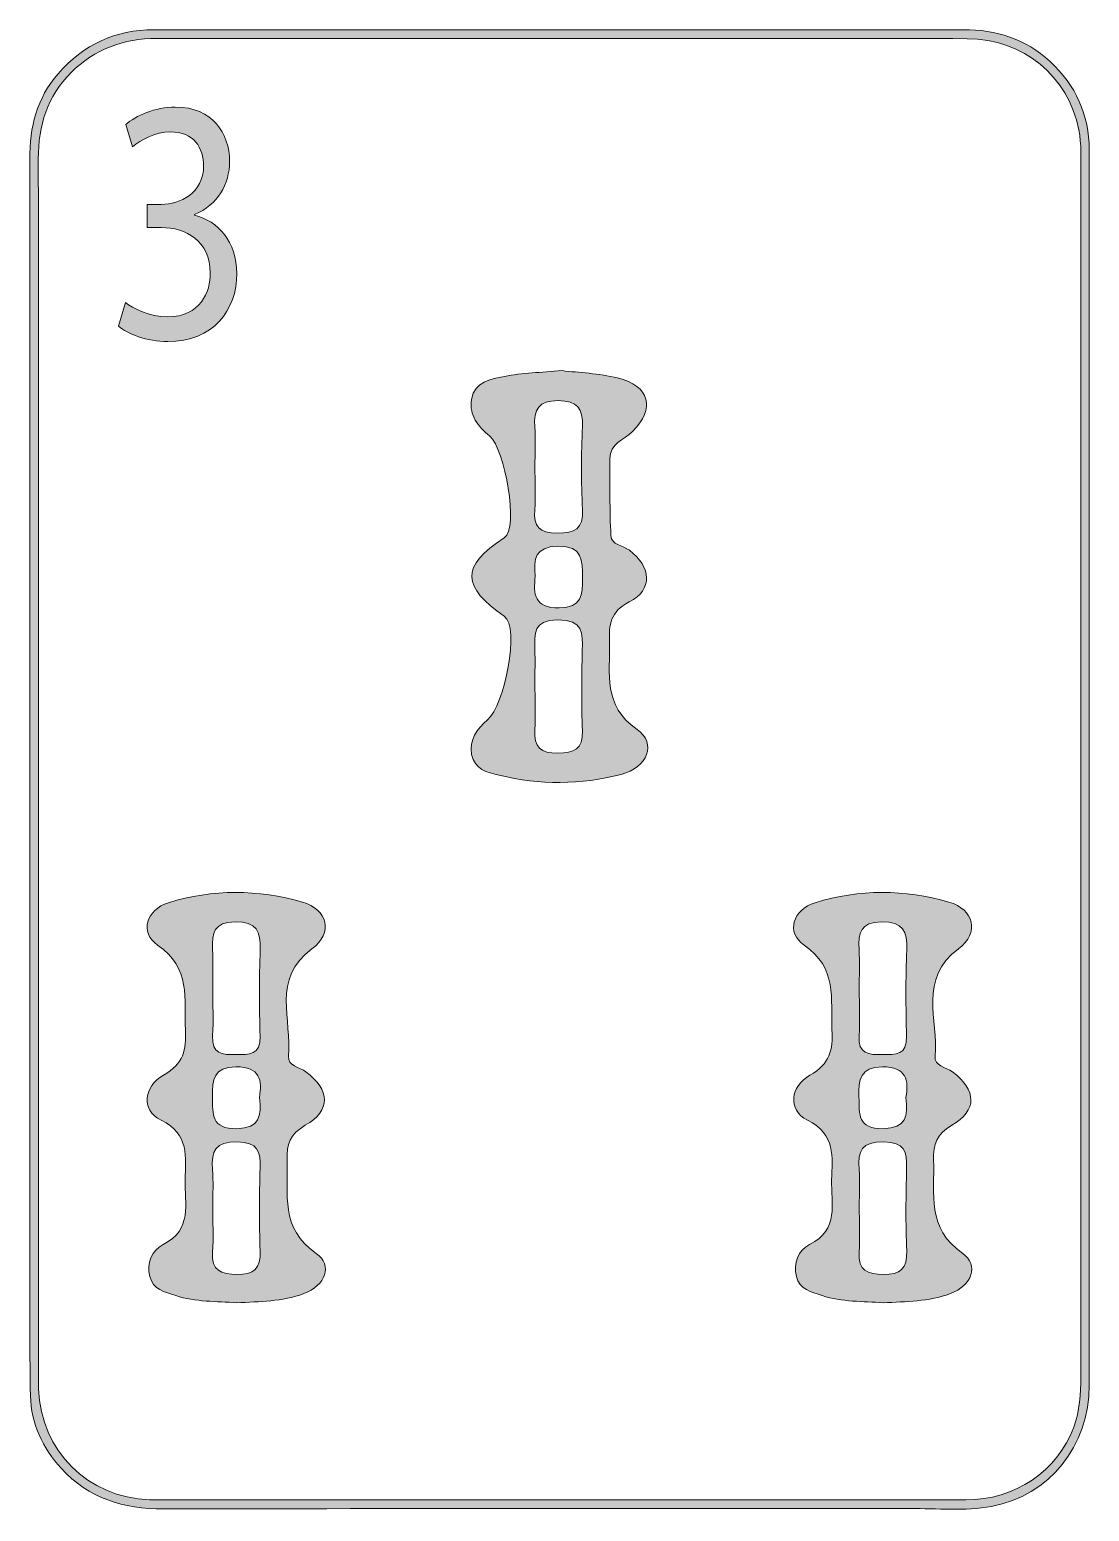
# Model space of a CAD drawing. Extents: x 1629 to 1940, y -981 to -547.
import ezdxf

# ---------------------------------------------------------------- set-up
doc = ezdxf.new("R2010")
doc.units = 0
doc.header["$MEASUREMENT"] = 0
doc.layers.add('Layer 1', color=7, linetype='Continuous', lineweight=0)

msp = doc.modelspace()

# ---------------------------------------------------------------- hatches: boundary and pattern name
at = {"layer": 'Layer 1', "true_color": 0x000000, "transparency": 33554687}
h = msp.add_hatch(color=18, dxfattribs=at)
h.dxf.hatch_style = 2
edge = h.paths.add_edge_path()
edge.add_spline(control_points=[(1937.6, -763.73), (1937.6, -763.73), (1937.55, -763.73), (1937.55, -763.73), (1937.55, -823.12), (1937.54, -882.52), (1937.55, -941.92), (1937.55, -946.93), (1937.26, -951.88), (1935.49, -956.65), (1930.69, -969.61), (1918.26, -978.05), (1903.83, -978.05), (1826.57, -978.04), (1749.3, -978.03), (1672.04, -978.02), (1669.49, -978.02), (1666.93, -978.08), (1664.38, -977.99), (1646.2, -977.34), (1632.52, -963.71), (1631.8, -945.55), (1631.76, -944.62), (1631.77, -943.7), (1631.77, -942.76), (1631.77, -823.39), (1631.8, -704.01), (1631.74, -584.63), (1631.74, -574.9), (1634.36, -566.36), (1641.36, -559.37), (1648.32, -552.44), (1656.72, -549.36), (1666.5, -549.37), (1723.46, -549.42), (1780.42, -549.39), (1837.38, -549.39), (1859.66, -549.39), (1881.94, -549.3), (1904.21, -549.43), (1920.76, -549.52), (1933.85, -560.34), (1936.96, -576.17), (1937.8, -580.41), (1937.58, -584.72), (1937.59, -589), (1937.6, -647.24), (1937.6, -705.49), (1937.6, -763.73)], knot_values=[0, 0, 0, 0, 1, 1, 1, 2, 2, 2, 3, 3, 3, 4, 4, 4, 5, 5, 5, 6, 6, 6, 7, 7, 7, 8, 8, 8, 9, 9, 9, 10, 10, 10, 11, 11, 11, 12, 12, 12, 13, 13, 13, 14, 14, 14, 15, 15, 15, 16, 16, 16, 16], degree=3, periodic=0)
edge = h.paths.add_edge_path()
edge.add_spline(control_points=[(1940.03, -815.57), (1940.03, -737.72), (1940.05, -659.87), (1940.03, -582.03), (1940.03, -571.72), (1936.08, -563.11), (1928.54, -556.11), (1921.35, -549.44), (1912.72, -546.77), (1903.07, -546.79), (1883, -546.82), (1862.93, -546.82), (1842.86, -546.82), (1783.8, -546.82), (1724.75, -546.8), (1665.69, -546.8), (1654.35, -546.8), (1644.97, -551.13), (1637.55, -559.69), (1631.27, -566.91), (1629.19, -575.42), (1629.21, -584.81), (1629.29, -644.33), (1629.25, -703.85), (1629.25, -763.36), (1629.25, -813.02), (1629.23, -862.68), (1629.25, -912.33), (1629.25, -924.04), (1629.19, -935.76), (1629.43, -947.47), (1629.6, -955.68), (1632.95, -962.72), (1638.46, -968.77), (1646.54, -977.63), (1656.74, -980.68), (1668.48, -980.65), (1741.45, -980.54), (1814.43, -980.63), (1887.4, -980.56), (1895.39, -980.54), (1903.46, -981.39), (1911.38, -979.92), (1928.42, -976.75), (1940.03, -962.3), (1940.04, -944.35), (1940.07, -901.43), (1940.03, -858.5), (1940.03, -815.57)], knot_values=[0, 0, 0, 0, 1, 1, 1, 2, 2, 2, 3, 3, 3, 4, 4, 4, 5, 5, 5, 6, 6, 6, 7, 7, 7, 8, 8, 8, 9, 9, 9, 10, 10, 10, 11, 11, 11, 12, 12, 12, 13, 13, 13, 14, 14, 14, 15, 15, 15, 16, 16, 16, 16], degree=3, periodic=0)
at = {"layer": 'Layer 1', "true_color": 0x831618, "transparency": 33554687}
h = msp.add_hatch(color=246, dxfattribs=at)
h.dxf.hatch_style = 2
edge = h.paths.add_edge_path()
edge.add_spline(control_points=[(1677.57, -601.22), (1677.57, -601.22), (1677.57, -601.02), (1677.57, -601.02), (1684.42, -598.05), (1687.84, -592.21), (1687.84, -585.35), (1687.84, -577.26), (1682.88, -569.48), (1671.93, -569.48), (1665.94, -569.48), (1660.29, -572.04), (1657.38, -574.6), (1657.38, -574.6), (1659.35, -581.15), (1659.35, -581.15), (1661.75, -579.11), (1666.02, -576.75), (1670.47, -576.75), (1677.4, -576.75), (1680.23, -581.46), (1680.23, -586.79), (1680.23, -594.67), (1673.3, -598.05), (1667.82, -598.05), (1667.82, -598.05), (1663.63, -598.05), (1663.63, -598.05), (1663.63, -598.05), (1663.63, -604.81), (1663.63, -604.81), (1663.63, -604.81), (1667.82, -604.81), (1667.82, -604.81), (1675.09, -604.81), (1682.11, -608.8), (1682.19, -618.12), (1682.28, -623.65), (1679.29, -631.02), (1669.62, -631.02), (1664.4, -631.02), (1659.44, -628.46), (1657.3, -626.82), (1657.3, -626.82), (1655.24, -633.78), (1655.24, -633.78), (1657.98, -635.93), (1663.46, -638.29), (1669.7, -638.29), (1683.05, -638.29), (1689.98, -628.97), (1689.98, -618.32), (1689.98, -609), (1684.42, -602.86), (1677.57, -601.22)], knot_values=[0, 0, 0, 0, 1, 1, 1, 2, 2, 2, 3, 3, 3, 4, 4, 4, 5, 5, 5, 6, 6, 6, 7, 7, 7, 8, 8, 8, 9, 9, 9, 10, 10, 10, 11, 11, 11, 12, 12, 12, 13, 13, 13, 14, 14, 14, 15, 15, 15, 16, 16, 16, 17, 17, 17, 18, 18, 18, 18], degree=3, periodic=0)
at = {"layer": 'Layer 1', "true_color": 0x0f592d, "transparency": 33554687}
h = msp.add_hatch(color=118, dxfattribs=at)
h.dxf.hatch_style = 2
edge = h.paths.add_edge_path()
edge.add_spline(control_points=[(1777.53, -707.12), (1776.9, -712.36), (1777.22, -716.47), (1784.52, -716.38), (1791.24, -716.3), (1791.38, -712.58), (1791.36, -707.62), (1791.33, -702.46), (1791.55, -698.18), (1784.17, -698.3), (1777.46, -698.42), (1776.92, -702.04), (1777.53, -707.12)], knot_values=[0, 0, 0, 0, 1, 1, 1, 2, 2, 2, 3, 3, 3, 4, 4, 4, 4], degree=3, periodic=0)
edge = h.paths.add_edge_path()
edge.add_spline(control_points=[(1777.43, -738.56), (1777.43, -743.09), (1777.68, -747.64), (1777.37, -752.14), (1777.01, -757.3), (1779.12, -759.06), (1784.18, -758.98), (1788.87, -758.92), (1791.57, -757.98), (1791.34, -752.48), (1791.02, -744.65), (1791.14, -736.79), (1791.32, -728.94), (1791.43, -723.74), (1791.64, -719.81), (1784.06, -719.91), (1776.79, -720), (1777.3, -723.92), (1777.41, -728.6), (1777.49, -731.92), (1777.43, -735.24), (1777.43, -738.56)], knot_values=[0, 0, 0, 0, 1, 1, 1, 2, 2, 2, 3, 3, 3, 4, 4, 4, 5, 5, 5, 6, 6, 6, 7, 7, 7, 7], degree=3, periodic=0)
edge = h.paths.add_edge_path()
edge.add_spline(control_points=[(1777.43, -675.02), (1777.43, -679.22), (1777.66, -683.43), (1777.37, -687.62), (1777.03, -692.57), (1778.71, -694.5), (1783.96, -694.48), (1789.19, -694.47), (1791.66, -693.28), (1791.37, -687.49), (1790.96, -679.41), (1791.03, -671.28), (1791.36, -663.19), (1791.57, -657.89), (1789.9, -655.6), (1784.29, -655.59), (1778.55, -655.58), (1776.99, -658.15), (1777.37, -663.32), (1777.66, -667.2), (1777.43, -671.11), (1777.43, -675.02)], knot_values=[0, 0, 0, 0, 1, 1, 1, 2, 2, 2, 3, 3, 3, 4, 4, 4, 5, 5, 5, 6, 6, 6, 7, 7, 7, 7], degree=3, periodic=0)
edge = h.paths.add_edge_path()
edge.add_spline(control_points=[(1785.37, -646.79), (1790.36, -647.4), (1796.16, -647.56), (1801.66, -648.92), (1811.2, -651.27), (1812.8, -657.84), (1806.02, -664.68), (1803.6, -667.13), (1799.33, -668.06), (1799.38, -672.6), (1799.46, -680.14), (1799.3, -687.68), (1799.73, -695.19), (1799.88, -697.86), (1803.26, -698.11), (1805.13, -699.5), (1811.62, -704.34), (1812.09, -711.08), (1805.1, -714.65), (1799.47, -717.52), (1799.12, -721.34), (1799.28, -726.35), (1799.58, -735.64), (1797.22, -745.06), (1807.39, -752.05), (1813.31, -756.12), (1810.45, -763.21), (1802.71, -765.24), (1790.86, -768.34), (1778.86, -768.35), (1766.93, -765.47), (1763.46, -764.63), (1759.6, -763.77), (1758.86, -759.36), (1758.13, -755.04), (1760.32, -751.93), (1763.51, -749.23), (1768.45, -745.03), (1773.18, -722.07), (1768.43, -718.81), (1756.11, -710.34), (1755.35, -704.2), (1768.42, -695.85), (1772.8, -693.06), (1768.62, -669.72), (1764.17, -666), (1760.76, -663.16), (1758.07, -660.01), (1758.84, -655.25), (1759.71, -649.86), (1764.55, -649.31), (1768.45, -648.51), (1773.73, -647.44), (1779.21, -647.36), (1785.37, -646.79)], knot_values=[0, 0, 0, 0, 1, 1, 1, 2, 2, 2, 3, 3, 3, 4, 4, 4, 5, 5, 5, 6, 6, 6, 7, 7, 7, 8, 8, 8, 9, 9, 9, 10, 10, 10, 11, 11, 11, 12, 12, 12, 13, 13, 13, 14, 14, 14, 15, 15, 15, 16, 16, 16, 17, 17, 17, 18, 18, 18, 18], degree=3, periodic=0)
h = msp.add_hatch(color=118, dxfattribs=at)
h.dxf.hatch_style = 2
edge = h.paths.add_edge_path()
edge.add_spline(control_points=[(1696.6, -859.96), (1697.55, -854.99), (1696.73, -850.96), (1689.7, -850.97), (1683.19, -850.99), (1682.71, -854.78), (1682.82, -859.85), (1682.94, -864.9), (1682.39, -869.27), (1689.96, -869.14), (1696.75, -869.02), (1697.25, -865.52), (1696.6, -859.96)], knot_values=[0, 0, 0, 0, 1, 1, 1, 2, 2, 2, 3, 3, 3, 4, 4, 4, 4], degree=3, periodic=0)
edge = h.paths.add_edge_path()
edge.add_spline(control_points=[(1682.92, -828.29), (1682.92, -832.82), (1683.16, -837.36), (1682.86, -841.87), (1682.5, -847.31), (1685.73, -847.49), (1689.74, -847.43), (1693.59, -847.37), (1696.98, -847.61), (1696.8, -842.04), (1696.54, -833.59), (1696.51, -825.12), (1696.84, -816.68), (1697.05, -811.19), (1695.84, -808.42), (1689.46, -808.49), (1683.21, -808.57), (1682.63, -811.73), (1682.87, -816.51), (1683.06, -820.43), (1682.91, -824.36), (1682.92, -828.29)], knot_values=[0, 0, 0, 0, 1, 1, 1, 2, 2, 2, 3, 3, 3, 4, 4, 4, 5, 5, 5, 6, 6, 6, 7, 7, 7, 7], degree=3, periodic=0)
edge = h.paths.add_edge_path()
edge.add_spline(control_points=[(1682.92, -891.88), (1682.92, -896.38), (1683.16, -900.9), (1682.85, -905.38), (1682.47, -910.86), (1685.41, -911.86), (1690.01, -911.91), (1694.97, -911.98), (1697.01, -910.14), (1696.82, -905.02), (1696.53, -896.93), (1696.57, -888.82), (1696.81, -880.72), (1696.96, -875.8), (1696.18, -873.1), (1690.1, -873.01), (1683.64, -872.91), (1682.43, -875.68), (1682.85, -881.08), (1683.14, -884.66), (1682.91, -888.28), (1682.92, -891.88)], knot_values=[0, 0, 0, 0, 1, 1, 1, 2, 2, 2, 3, 3, 3, 4, 4, 4, 5, 5, 5, 6, 6, 6, 7, 7, 7, 7], degree=3, periodic=0)
edge = h.paths.add_edge_path()
edge.add_spline(control_points=[(1689.98, -920.22), (1683.97, -919.75), (1677.89, -920.01), (1672.04, -918.1), (1668.85, -917.05), (1665.37, -916.34), (1664.45, -912.53), (1663.5, -908.59), (1665.01, -904.81), (1668.36, -903.13), (1677.05, -898.77), (1674.65, -891.06), (1674.8, -884.14), (1674.93, -877.45), (1676.2, -870.92), (1667.75, -866.65), (1661.69, -863.6), (1662.75, -856.64), (1668.44, -853.45), (1674.33, -850.16), (1675.2, -845.98), (1674.92, -840.18), (1674.49, -831.11), (1676.57, -821.98), (1666.74, -815.29), (1661.32, -811.61), (1663.44, -804.86), (1669.95, -802.86), (1682.94, -798.85), (1696.21, -798.91), (1709.23, -802.67), (1716.58, -804.79), (1718.33, -811.71), (1712.02, -816.39), (1700.04, -825.28), (1706.21, -837.22), (1705.14, -847.91), (1704.86, -850.79), (1708.4, -851.07), (1710.25, -852.46), (1717.38, -857.85), (1717.68, -863.74), (1710.06, -868.15), (1705.53, -870.77), (1704.58, -873.76), (1704.74, -878.33), (1705.09, -888.22), (1702.56, -898.33), (1713.26, -905.76), (1718.19, -909.18), (1715.99, -915.15), (1709.65, -917.53), (1703.31, -919.9), (1696.6, -919.81), (1689.98, -920.22)], knot_values=[0, 0, 0, 0, 1, 1, 1, 2, 2, 2, 3, 3, 3, 4, 4, 4, 5, 5, 5, 6, 6, 6, 7, 7, 7, 8, 8, 8, 9, 9, 9, 10, 10, 10, 11, 11, 11, 12, 12, 12, 13, 13, 13, 14, 14, 14, 15, 15, 15, 16, 16, 16, 17, 17, 17, 18, 18, 18, 18], degree=3, periodic=0)
h = msp.add_hatch(color=118, dxfattribs=at)
h.dxf.hatch_style = 2
edge = h.paths.add_edge_path()
edge.add_spline(control_points=[(1886.25, -859.96), (1887.2, -854.99), (1886.39, -850.96), (1879.35, -850.97), (1872.84, -850.99), (1872.36, -854.78), (1872.48, -859.85), (1872.59, -864.9), (1872.04, -869.27), (1879.62, -869.14), (1886.4, -869.02), (1886.9, -865.52), (1886.25, -859.96)], knot_values=[0, 0, 0, 0, 1, 1, 1, 2, 2, 2, 3, 3, 3, 4, 4, 4, 4], degree=3, periodic=0)
edge = h.paths.add_edge_path()
edge.add_spline(control_points=[(1872.58, -828.29), (1872.58, -832.82), (1872.81, -837.36), (1872.51, -841.87), (1872.15, -847.31), (1875.38, -847.49), (1879.39, -847.43), (1883.24, -847.37), (1886.63, -847.61), (1886.46, -842.04), (1886.19, -833.59), (1886.17, -825.12), (1886.49, -816.68), (1886.7, -811.19), (1885.49, -808.42), (1879.11, -808.49), (1872.87, -808.57), (1872.28, -811.73), (1872.52, -816.51), (1872.72, -820.43), (1872.56, -824.36), (1872.58, -828.29)], knot_values=[0, 0, 0, 0, 1, 1, 1, 2, 2, 2, 3, 3, 3, 4, 4, 4, 5, 5, 5, 6, 6, 6, 7, 7, 7, 7], degree=3, periodic=0)
edge = h.paths.add_edge_path()
edge.add_spline(control_points=[(1872.57, -891.88), (1872.57, -896.38), (1872.82, -900.9), (1872.5, -905.38), (1872.12, -910.86), (1875.06, -911.86), (1879.66, -911.91), (1884.62, -911.98), (1886.66, -910.14), (1886.48, -905.02), (1886.18, -896.93), (1886.22, -888.82), (1886.47, -880.72), (1886.61, -875.8), (1885.84, -873.1), (1879.76, -873.01), (1873.3, -872.91), (1872.08, -875.68), (1872.51, -881.08), (1872.79, -884.66), (1872.56, -888.28), (1872.57, -891.88)], knot_values=[0, 0, 0, 0, 1, 1, 1, 2, 2, 2, 3, 3, 3, 4, 4, 4, 5, 5, 5, 6, 6, 6, 7, 7, 7, 7], degree=3, periodic=0)
edge = h.paths.add_edge_path()
edge.add_spline(control_points=[(1879.63, -920.22), (1873.62, -919.75), (1867.54, -920.01), (1861.69, -918.1), (1858.5, -917.05), (1855.03, -916.34), (1854.11, -912.53), (1853.15, -908.59), (1854.66, -904.81), (1858.01, -903.13), (1866.7, -898.77), (1864.3, -891.06), (1864.45, -884.14), (1864.59, -877.45), (1865.86, -870.92), (1857.4, -866.65), (1851.34, -863.6), (1852.41, -856.64), (1858.1, -853.45), (1863.98, -850.16), (1864.85, -845.98), (1864.57, -840.18), (1864.14, -831.11), (1866.22, -821.98), (1856.39, -815.29), (1850.97, -811.61), (1853.09, -804.86), (1859.6, -802.86), (1872.59, -798.85), (1885.86, -798.91), (1898.88, -802.67), (1906.23, -804.79), (1907.99, -811.71), (1901.67, -816.39), (1889.7, -825.28), (1895.86, -837.22), (1894.79, -847.91), (1894.51, -850.79), (1898.05, -851.07), (1899.9, -852.46), (1907.03, -857.85), (1907.33, -863.74), (1899.71, -868.15), (1895.19, -870.77), (1894.23, -873.76), (1894.39, -878.33), (1894.74, -888.22), (1892.21, -898.33), (1902.91, -905.76), (1907.84, -909.18), (1905.64, -915.15), (1899.3, -917.53), (1892.96, -919.9), (1886.26, -919.81), (1879.63, -920.22)], knot_values=[0, 0, 0, 0, 1, 1, 1, 2, 2, 2, 3, 3, 3, 4, 4, 4, 5, 5, 5, 6, 6, 6, 7, 7, 7, 8, 8, 8, 9, 9, 9, 10, 10, 10, 11, 11, 11, 12, 12, 12, 13, 13, 13, 14, 14, 14, 15, 15, 15, 16, 16, 16, 17, 17, 17, 18, 18, 18, 18], degree=3, periodic=0)

# ---------------------------------------------------------------- linework, layer by layer
at = {"layer": 'Layer 1'}
for points, knots in [([(1940.03, -815.57), (1940.03, -737.72), (1940.05, -659.87), (1940.03, -582.03), (1940.03, -571.72), (1936.08, -563.11), (1928.54, -556.11), (1921.35, -549.44), (1912.72, -546.77), (1903.07, -546.79), (1883, -546.82), (1862.93, -546.82), (1842.86, -546.82), (1783.8, -546.82), (1724.75, -546.8), (1665.69, -546.8), (1654.35, -546.8), (1644.97, -551.13), (1637.55, -559.69), (1631.27, -566.91), (1629.19, -575.42), (1629.21, -584.81), (1629.29, -644.33), (1629.25, -703.85), (1629.25, -763.36), (1629.25, -813.02), (1629.23, -862.68), (1629.25, -912.33), (1629.25, -924.04), (1629.19, -935.76), (1629.43, -947.47), (1629.6, -955.68), (1632.95, -962.72), (1638.46, -968.77), (1646.54, -977.63), (1656.74, -980.68), (1668.48, -980.65), (1741.45, -980.54), (1814.43, -980.63), (1887.4, -980.56), (1895.39, -980.54), (1903.46, -981.39), (1911.38, -979.92), (1928.42, -976.75), (1940.03, -962.3), (1940.04, -944.35), (1940.07, -901.43), (1940.03, -858.5), (1940.03, -815.57)], [0, 0, 0, 0, 1, 1, 1, 2, 2, 2, 3, 3, 3, 4, 4, 4, 5, 5, 5, 6, 6, 6, 7, 7, 7, 8, 8, 8, 9, 9, 9, 10, 10, 10, 11, 11, 11, 12, 12, 12, 13, 13, 13, 14, 14, 14, 15, 15, 15, 16, 16, 16, 16]), ([(1937.6, -763.73), (1937.6, -763.73), (1937.55, -763.73), (1937.55, -763.73), (1937.55, -823.12), (1937.54, -882.52), (1937.55, -941.92), (1937.55, -946.93), (1937.26, -951.88), (1935.49, -956.65), (1930.69, -969.61), (1918.26, -978.05), (1903.83, -978.05), (1826.57, -978.04), (1749.3, -978.03), (1672.04, -978.02), (1669.49, -978.02), (1666.93, -978.08), (1664.38, -977.99), (1646.2, -977.34), (1632.52, -963.71), (1631.8, -945.55), (1631.76, -944.62), (1631.77, -943.7), (1631.77, -942.76), (1631.77, -823.39), (1631.8, -704.01), (1631.74, -584.63), (1631.74, -574.9), (1634.36, -566.36), (1641.36, -559.37), (1648.32, -552.44), (1656.72, -549.36), (1666.5, -549.37), (1723.46, -549.42), (1780.42, -549.39), (1837.38, -549.39), (1859.66, -549.39), (1881.94, -549.3), (1904.21, -549.43), (1920.76, -549.52), (1933.85, -560.34), (1936.96, -576.17), (1937.8, -580.41), (1937.58, -584.72), (1937.59, -589), (1937.6, -647.24), (1937.6, -705.49), (1937.6, -763.73)], [0, 0, 0, 0, 1, 1, 1, 2, 2, 2, 3, 3, 3, 4, 4, 4, 5, 5, 5, 6, 6, 6, 7, 7, 7, 8, 8, 8, 9, 9, 9, 10, 10, 10, 11, 11, 11, 12, 12, 12, 13, 13, 13, 14, 14, 14, 15, 15, 15, 16, 16, 16, 16]), ([(1937.6, -763.73), (1937.6, -763.73), (1937.55, -763.73), (1937.55, -763.73), (1937.55, -823.12), (1937.54, -882.52), (1937.55, -941.92), (1937.55, -946.93), (1937.26, -951.88), (1935.49, -956.65), (1930.69, -969.61), (1918.26, -978.05), (1903.83, -978.05), (1826.57, -978.04), (1749.3, -978.03), (1672.04, -978.02), (1669.49, -978.02), (1666.93, -978.08), (1664.38, -977.99), (1646.2, -977.34), (1632.52, -963.71), (1631.8, -945.55), (1631.76, -944.62), (1631.77, -943.7), (1631.77, -942.76), (1631.77, -823.39), (1631.8, -704.01), (1631.74, -584.63), (1631.74, -574.9), (1634.36, -566.36), (1641.36, -559.37), (1648.32, -552.44), (1656.72, -549.36), (1666.5, -549.37), (1723.46, -549.42), (1780.42, -549.39), (1837.38, -549.39), (1859.66, -549.39), (1881.94, -549.3), (1904.21, -549.43), (1920.76, -549.52), (1933.85, -560.34), (1936.96, -576.17), (1937.8, -580.41), (1937.58, -584.72), (1937.59, -589), (1937.6, -647.24), (1937.6, -705.49), (1937.6, -763.73)], [0, 0, 0, 0, 1, 1, 1, 2, 2, 2, 3, 3, 3, 4, 4, 4, 5, 5, 5, 6, 6, 6, 7, 7, 7, 8, 8, 8, 9, 9, 9, 10, 10, 10, 11, 11, 11, 12, 12, 12, 13, 13, 13, 14, 14, 14, 15, 15, 15, 16, 16, 16, 16]), ([(1677.57, -601.22), (1677.57, -601.22), (1677.57, -601.02), (1677.57, -601.02), (1684.42, -598.05), (1687.84, -592.21), (1687.84, -585.35), (1687.84, -577.26), (1682.88, -569.48), (1671.93, -569.48), (1665.94, -569.48), (1660.29, -572.04), (1657.38, -574.6), (1657.38, -574.6), (1659.35, -581.15), (1659.35, -581.15), (1661.75, -579.11), (1666.02, -576.75), (1670.47, -576.75), (1677.4, -576.75), (1680.23, -581.46), (1680.23, -586.79), (1680.23, -594.67), (1673.3, -598.05), (1667.82, -598.05), (1667.82, -598.05), (1663.63, -598.05), (1663.63, -598.05), (1663.63, -598.05), (1663.63, -604.81), (1663.63, -604.81), (1663.63, -604.81), (1667.82, -604.81), (1667.82, -604.81), (1675.09, -604.81), (1682.11, -608.8), (1682.19, -618.12), (1682.28, -623.65), (1679.29, -631.02), (1669.62, -631.02), (1664.4, -631.02), (1659.44, -628.46), (1657.3, -626.82), (1657.3, -626.82), (1655.24, -633.78), (1655.24, -633.78), (1657.98, -635.93), (1663.46, -638.29), (1669.7, -638.29), (1683.05, -638.29), (1689.98, -628.97), (1689.98, -618.32), (1689.98, -609), (1684.42, -602.86), (1677.57, -601.22)], [0, 0, 0, 0, 1, 1, 1, 2, 2, 2, 3, 3, 3, 4, 4, 4, 5, 5, 5, 6, 6, 6, 7, 7, 7, 8, 8, 8, 9, 9, 9, 10, 10, 10, 11, 11, 11, 12, 12, 12, 13, 13, 13, 14, 14, 14, 15, 15, 15, 16, 16, 16, 17, 17, 17, 18, 18, 18, 18]), ([(1785.37, -646.79), (1790.36, -647.4), (1796.16, -647.56), (1801.66, -648.92), (1811.2, -651.27), (1812.8, -657.84), (1806.02, -664.68), (1803.6, -667.13), (1799.33, -668.06), (1799.38, -672.6), (1799.46, -680.14), (1799.3, -687.68), (1799.73, -695.19), (1799.88, -697.86), (1803.26, -698.11), (1805.13, -699.5), (1811.62, -704.34), (1812.09, -711.08), (1805.1, -714.65), (1799.47, -717.52), (1799.12, -721.34), (1799.28, -726.35), (1799.58, -735.64), (1797.22, -745.06), (1807.39, -752.05), (1813.31, -756.12), (1810.45, -763.21), (1802.71, -765.24), (1790.86, -768.34), (1778.86, -768.35), (1766.93, -765.47), (1763.46, -764.63), (1759.6, -763.77), (1758.86, -759.36), (1758.13, -755.04), (1760.32, -751.93), (1763.51, -749.23), (1768.45, -745.03), (1773.18, -722.07), (1768.43, -718.81), (1756.11, -710.34), (1755.35, -704.2), (1768.42, -695.85), (1772.8, -693.06), (1768.62, -669.72), (1764.17, -666), (1760.76, -663.16), (1758.07, -660.01), (1758.84, -655.25), (1759.71, -649.86), (1764.55, -649.31), (1768.45, -648.51), (1773.73, -647.44), (1779.21, -647.36), (1785.37, -646.79)], [0, 0, 0, 0, 1, 1, 1, 2, 2, 2, 3, 3, 3, 4, 4, 4, 5, 5, 5, 6, 6, 6, 7, 7, 7, 8, 8, 8, 9, 9, 9, 10, 10, 10, 11, 11, 11, 12, 12, 12, 13, 13, 13, 14, 14, 14, 15, 15, 15, 16, 16, 16, 17, 17, 17, 18, 18, 18, 18]), ([(1777.43, -675.02), (1777.43, -679.22), (1777.66, -683.43), (1777.37, -687.62), (1777.03, -692.57), (1778.71, -694.5), (1783.96, -694.48), (1789.19, -694.47), (1791.66, -693.28), (1791.37, -687.49), (1790.96, -679.41), (1791.03, -671.28), (1791.36, -663.19), (1791.57, -657.89), (1789.9, -655.6), (1784.29, -655.59), (1778.55, -655.58), (1776.99, -658.15), (1777.37, -663.32), (1777.66, -667.2), (1777.43, -671.11), (1777.43, -675.02)], [0, 0, 0, 0, 1, 1, 1, 2, 2, 2, 3, 3, 3, 4, 4, 4, 5, 5, 5, 6, 6, 6, 7, 7, 7, 7]), ([(1777.53, -707.12), (1776.9, -712.36), (1777.22, -716.47), (1784.52, -716.38), (1791.24, -716.3), (1791.38, -712.58), (1791.36, -707.62), (1791.33, -702.46), (1791.55, -698.18), (1784.17, -698.3), (1777.46, -698.42), (1776.92, -702.04), (1777.53, -707.12)], [0, 0, 0, 0, 1, 1, 1, 2, 2, 2, 3, 3, 3, 4, 4, 4, 4]), ([(1777.43, -738.56), (1777.43, -743.09), (1777.68, -747.64), (1777.37, -752.14), (1777.01, -757.3), (1779.12, -759.06), (1784.18, -758.98), (1788.87, -758.92), (1791.57, -757.98), (1791.34, -752.48), (1791.02, -744.65), (1791.14, -736.79), (1791.32, -728.94), (1791.43, -723.74), (1791.64, -719.81), (1784.06, -719.91), (1776.79, -720), (1777.3, -723.92), (1777.41, -728.6), (1777.49, -731.92), (1777.43, -735.24), (1777.43, -738.56)], [0, 0, 0, 0, 1, 1, 1, 2, 2, 2, 3, 3, 3, 4, 4, 4, 5, 5, 5, 6, 6, 6, 7, 7, 7, 7]), ([(1689.98, -920.22), (1683.97, -919.75), (1677.89, -920.01), (1672.04, -918.1), (1668.85, -917.05), (1665.37, -916.34), (1664.45, -912.53), (1663.5, -908.59), (1665.01, -904.81), (1668.36, -903.13), (1677.05, -898.77), (1674.65, -891.06), (1674.8, -884.14), (1674.93, -877.45), (1676.2, -870.92), (1667.75, -866.65), (1661.69, -863.6), (1662.75, -856.64), (1668.44, -853.45), (1674.33, -850.16), (1675.2, -845.98), (1674.92, -840.18), (1674.49, -831.11), (1676.57, -821.98), (1666.74, -815.29), (1661.32, -811.61), (1663.44, -804.86), (1669.95, -802.86), (1682.94, -798.85), (1696.21, -798.91), (1709.23, -802.67), (1716.58, -804.79), (1718.33, -811.71), (1712.02, -816.39), (1700.04, -825.28), (1706.21, -837.22), (1705.14, -847.91), (1704.86, -850.79), (1708.4, -851.07), (1710.25, -852.46), (1717.38, -857.85), (1717.68, -863.74), (1710.06, -868.15), (1705.53, -870.77), (1704.58, -873.76), (1704.74, -878.33), (1705.09, -888.22), (1702.56, -898.33), (1713.26, -905.76), (1718.19, -909.18), (1715.99, -915.15), (1709.65, -917.53), (1703.31, -919.9), (1696.6, -919.81), (1689.98, -920.22)], [0, 0, 0, 0, 1, 1, 1, 2, 2, 2, 3, 3, 3, 4, 4, 4, 5, 5, 5, 6, 6, 6, 7, 7, 7, 8, 8, 8, 9, 9, 9, 10, 10, 10, 11, 11, 11, 12, 12, 12, 13, 13, 13, 14, 14, 14, 15, 15, 15, 16, 16, 16, 17, 17, 17, 18, 18, 18, 18]), ([(1879.63, -920.22), (1873.62, -919.75), (1867.54, -920.01), (1861.69, -918.1), (1858.5, -917.05), (1855.03, -916.34), (1854.11, -912.53), (1853.15, -908.59), (1854.66, -904.81), (1858.01, -903.13), (1866.7, -898.77), (1864.3, -891.06), (1864.45, -884.14), (1864.59, -877.45), (1865.86, -870.92), (1857.4, -866.65), (1851.34, -863.6), (1852.41, -856.64), (1858.1, -853.45), (1863.98, -850.16), (1864.85, -845.98), (1864.57, -840.18), (1864.14, -831.11), (1866.22, -821.98), (1856.39, -815.29), (1850.97, -811.61), (1853.09, -804.86), (1859.6, -802.86), (1872.59, -798.85), (1885.86, -798.91), (1898.88, -802.67), (1906.23, -804.79), (1907.99, -811.71), (1901.67, -816.39), (1889.7, -825.28), (1895.86, -837.22), (1894.79, -847.91), (1894.51, -850.79), (1898.05, -851.07), (1899.9, -852.46), (1907.03, -857.85), (1907.33, -863.74), (1899.71, -868.15), (1895.19, -870.77), (1894.23, -873.76), (1894.39, -878.33), (1894.74, -888.22), (1892.21, -898.33), (1902.91, -905.76), (1907.84, -909.18), (1905.64, -915.15), (1899.3, -917.53), (1892.96, -919.9), (1886.26, -919.81), (1879.63, -920.22)], [0, 0, 0, 0, 1, 1, 1, 2, 2, 2, 3, 3, 3, 4, 4, 4, 5, 5, 5, 6, 6, 6, 7, 7, 7, 8, 8, 8, 9, 9, 9, 10, 10, 10, 11, 11, 11, 12, 12, 12, 13, 13, 13, 14, 14, 14, 15, 15, 15, 16, 16, 16, 17, 17, 17, 18, 18, 18, 18]), ([(1682.92, -828.29), (1682.92, -832.82), (1683.16, -837.36), (1682.86, -841.87), (1682.5, -847.31), (1685.73, -847.49), (1689.74, -847.43), (1693.59, -847.37), (1696.98, -847.61), (1696.8, -842.04), (1696.54, -833.59), (1696.51, -825.12), (1696.84, -816.68), (1697.05, -811.19), (1695.84, -808.42), (1689.46, -808.49), (1683.21, -808.57), (1682.63, -811.73), (1682.87, -816.51), (1683.06, -820.43), (1682.91, -824.36), (1682.92, -828.29)], [0, 0, 0, 0, 1, 1, 1, 2, 2, 2, 3, 3, 3, 4, 4, 4, 5, 5, 5, 6, 6, 6, 7, 7, 7, 7]), ([(1872.58, -828.29), (1872.58, -832.82), (1872.81, -837.36), (1872.51, -841.87), (1872.15, -847.31), (1875.38, -847.49), (1879.39, -847.43), (1883.24, -847.37), (1886.63, -847.61), (1886.46, -842.04), (1886.19, -833.59), (1886.17, -825.12), (1886.49, -816.68), (1886.7, -811.19), (1885.49, -808.42), (1879.11, -808.49), (1872.87, -808.57), (1872.28, -811.73), (1872.52, -816.51), (1872.72, -820.43), (1872.56, -824.36), (1872.58, -828.29)], [0, 0, 0, 0, 1, 1, 1, 2, 2, 2, 3, 3, 3, 4, 4, 4, 5, 5, 5, 6, 6, 6, 7, 7, 7, 7]), ([(1696.6, -859.96), (1697.55, -854.99), (1696.73, -850.96), (1689.7, -850.97), (1683.19, -850.99), (1682.71, -854.78), (1682.82, -859.85), (1682.94, -864.9), (1682.39, -869.27), (1689.96, -869.14), (1696.75, -869.02), (1697.25, -865.52), (1696.6, -859.96)], [0, 0, 0, 0, 1, 1, 1, 2, 2, 2, 3, 3, 3, 4, 4, 4, 4]), ([(1886.25, -859.96), (1887.2, -854.99), (1886.39, -850.96), (1879.35, -850.97), (1872.84, -850.99), (1872.36, -854.78), (1872.48, -859.85), (1872.59, -864.9), (1872.04, -869.27), (1879.62, -869.14), (1886.4, -869.02), (1886.9, -865.52), (1886.25, -859.96)], [0, 0, 0, 0, 1, 1, 1, 2, 2, 2, 3, 3, 3, 4, 4, 4, 4]), ([(1682.92, -891.88), (1682.92, -896.38), (1683.16, -900.9), (1682.85, -905.38), (1682.47, -910.86), (1685.41, -911.86), (1690.01, -911.91), (1694.97, -911.98), (1697.01, -910.14), (1696.82, -905.02), (1696.53, -896.93), (1696.57, -888.82), (1696.81, -880.72), (1696.96, -875.8), (1696.18, -873.1), (1690.1, -873.01), (1683.64, -872.91), (1682.43, -875.68), (1682.85, -881.08), (1683.14, -884.66), (1682.91, -888.28), (1682.92, -891.88)], [0, 0, 0, 0, 1, 1, 1, 2, 2, 2, 3, 3, 3, 4, 4, 4, 5, 5, 5, 6, 6, 6, 7, 7, 7, 7]), ([(1872.57, -891.88), (1872.57, -896.38), (1872.82, -900.9), (1872.5, -905.38), (1872.12, -910.86), (1875.06, -911.86), (1879.66, -911.91), (1884.62, -911.98), (1886.66, -910.14), (1886.48, -905.02), (1886.18, -896.93), (1886.22, -888.82), (1886.47, -880.72), (1886.61, -875.8), (1885.84, -873.1), (1879.76, -873.01), (1873.3, -872.91), (1872.08, -875.68), (1872.51, -881.08), (1872.79, -884.66), (1872.56, -888.28), (1872.57, -891.88)], [0, 0, 0, 0, 1, 1, 1, 2, 2, 2, 3, 3, 3, 4, 4, 4, 5, 5, 5, 6, 6, 6, 7, 7, 7, 7])]:
    msp.add_open_spline(points, degree=3, knots=knots, dxfattribs=at)

doc.saveas('drawing.dxf')
